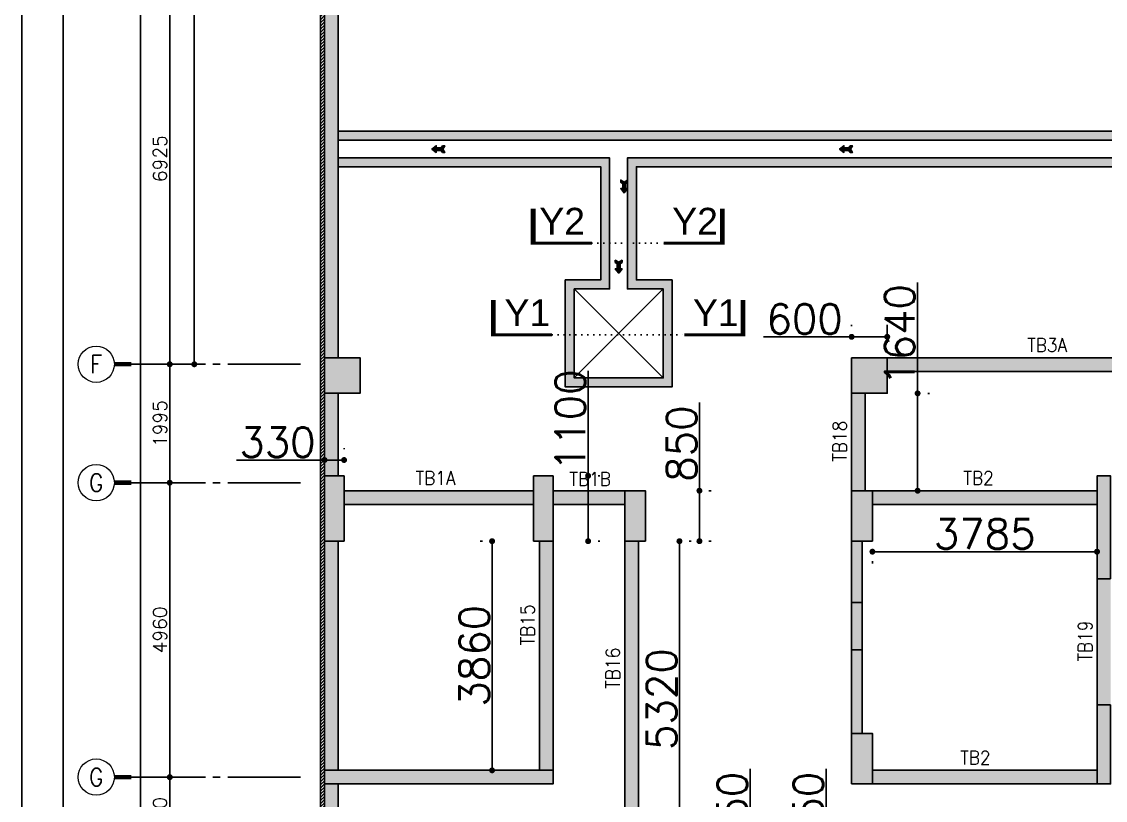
# Model space of a CAD drawing. Extents: x -200722 to 834823, y -494970 to 88783.
# Drawn here: x 222673 to 240934, y -331215 to -318100 of the extents above; entities that cross this region are included whole.
import ezdxf
from ezdxf.enums import TextEntityAlignment as Align

# ---------------------------------------------------------------- set-up
doc = ezdxf.new("R2010")
doc.units = 0
doc.header["$LTSCALE"] = 100
doc.header["$MEASUREMENT"] = 0
doc.header["$PDMODE"] = 34
for name, pattern in [('ACAD_ISO04W100', [30, 24, -3, 0, -3]), ('CL', [3.25, 2.5, -0.25, 0.25, -0.25]), ('DOT', [0.25, 0, -0.25])]:
    doc.linetypes.add(name, pattern=pattern)
doc.layers.get('0').update_dxf_attribs({"linetype": 'CONTINUOUS'})
doc.layers.get('DEFPOINTS').update_dxf_attribs({"linetype": 'CONTINUOUS'})
for name, color, linetype, lineweight in [('9_TITLE TEXT', 7, 'CONTINUOUS', 20), ('A-GRIDMARKER', 250, 'CONTINUOUS', 5), ('HATCH', 252, 'CONTINUOUS', 30)]:
    doc.layers.add(name, color=color, linetype=linetype, lineweight=lineweight)
for name, color, linetype in [('A-Grid', 5, 'ACAD_ISO04W100'), ('B_NO', 3, 'CONTINUOUS'), ('B_PLAN', 3, 'CONTINUOUS'), ('COL', 150, 'CONTINUOUS'), ('COL. SHED. STEEL.', 6, 'CONTINUOUS'), ('COL_H', 235, 'CONTINUOUS'), ('DIM', 3, 'CONTINUOUS'), ('RCCWALL', 6, 'CONTINUOUS'), ('TEXT', 2, 'CONTINUOUS')]:
    doc.layers.add(name, color=color, linetype=linetype)
doc.styles.get("Standard").update_dxf_attribs({"font": 'simplex.shx'})
doc.styles.add('TIMES-N', font='arial.ttf')
doc.dimstyles.new('01 S.K', dxfattribs={"dimtxt": 230, "dimasz": 100, "dimexe": 200, "dimexo": 100, "dimgap": 50, "dimtad": 1, "dimdec": 0, "dimzin": 0, "dimdsep": 46, "dimtxsty": 'Standard', "dimblk": 'DOT', "dimcen": 0.09, "dimclrd": 4, "dimclre": 4, "dimclrt": 4, "dimadec": 0, "dimazin": 0, "dimtfac": 1, "dimtdec": 0, "dimtofl": 0, "dimtmove": 0, "dimatfit": 3, "dimfxl": 2, "dimtolj": 1, "dimtzin": 0, "dimarcsym": 1})

# ---------------------------------------------------------------- blocks, each defined once
blk = doc.blocks.new('_DOT')
at = {"color": 0, "linetype": 'ByBlock'}
blk.add_line((-0.5, 0), (-1, 0), dxfattribs=at)
at = {"color": 0, "linetype": 'ByBlock', "const_width": 0.5}
blk.add_lwpolyline([(-0.25, 0, 1), (0.25, 0, 1)], format="xyb", close=True, dxfattribs=at)
blk = doc.blocks.new('*D1384')
at = {"layer": 'COL_H', "color": 4, "lineweight": -2, "ltscale": 0.4, "transparency": 16777216}
for p, q in [((224989, -330825), (224968, -330825)), ((225168, -330925), (225168, -332185)), ((224989, -332285), (224968, -332285))]:
    blk.add_line(p, q, dxfattribs=at)
at = {"layer": 'DEFPOINTS', "color": 0, "lineweight": -3, "ltscale": 0.4, "transparency": 16777216}
for p in [(225168, -330825, 3448), (225168, -332285, 3448), (225168, -332285)]:
    blk.add_point(p, dxfattribs=at)
at = {"layer": 'COL_H', "color": 4, "lineweight": -2, "ltscale": 0.4, "transparency": 16777216, "xscale": 100, "yscale": 100, "zscale": 100}
for p, rotation in [((225168, -330825), 90), ((225168, -332285), 270)]:
    blk.add_blockref('_DOT', p, dxfattribs=dict(at, rotation=rotation))
at = {"layer": 'COL_H', "color": 4, "ltscale": 0.4, "transparency": 16777216, "insert": (225003, -331555), "char_height": 230, "attachment_point": 5, "rotation": 90}
blk.add_mtext('\\A1;1460', dxfattribs=at)
blk = doc.blocks.new('*D1385')
at = {"layer": 'COL_H', "color": 4, "lineweight": -2, "ltscale": 0.4, "transparency": 16777216}
for p, q in [((224989, -325865), (224968, -325865)), ((225168, -330725), (225168, -325965)), ((224989, -330825), (224968, -330825))]:
    blk.add_line(p, q, dxfattribs=at)
at = {"layer": 'DEFPOINTS', "color": 0, "lineweight": -3, "ltscale": 0.4, "transparency": 16777216}
for p in [(225168, -325865, 3448), (225168, -325865), (225168, -330825, 3448)]:
    blk.add_point(p, dxfattribs=at)
at = {"layer": 'COL_H', "color": 4, "lineweight": -2, "ltscale": 0.4, "transparency": 16777216, "xscale": 100, "yscale": 100, "zscale": 100}
for p, rotation in [((225168, -325865), 90), ((225168, -330825), 270)]:
    blk.add_blockref('_DOT', p, dxfattribs=dict(at, rotation=rotation))
at = {"layer": 'COL_H', "color": 4, "ltscale": 0.4, "transparency": 16777216, "insert": (225003, -328345), "char_height": 230, "attachment_point": 5, "rotation": 90}
blk.add_mtext('\\A1;4960', dxfattribs=at)
blk = doc.blocks.new('*D1386')
at = {"layer": 'COL_H', "color": 4, "lineweight": -2, "ltscale": 0.4, "transparency": 16777216}
for p, q in [((224989, -323870), (224968, -323870)), ((225168, -323970), (225168, -325765)), ((224989, -325865), (224968, -325865))]:
    blk.add_line(p, q, dxfattribs=at)
at = {"layer": 'DEFPOINTS', "color": 0, "lineweight": -3, "ltscale": 0.4, "transparency": 16777216}
for p in [(225168, -323870, 3448), (225168, -325865, 3448), (225168, -325865)]:
    blk.add_point(p, dxfattribs=at)
at = {"layer": 'COL_H', "color": 4, "lineweight": -2, "ltscale": 0.4, "transparency": 16777216, "xscale": 100, "yscale": 100, "zscale": 100}
for p, rotation in [((225168, -323870), 90), ((225168, -325865), 270)]:
    blk.add_blockref('_DOT', p, dxfattribs=dict(at, rotation=rotation))
at = {"layer": 'COL_H', "color": 4, "ltscale": 0.4, "transparency": 16777216, "insert": (225003, -324867), "char_height": 230, "attachment_point": 5, "rotation": 90}
blk.add_mtext('\\A1;1995', dxfattribs=at)
blk = doc.blocks.new('*D1387')
at = {"layer": 'COL_H', "color": 4, "lineweight": -2, "ltscale": 0.4, "transparency": 16777216}
for p, q in [((224989, -316945), (224968, -316945)), ((225168, -323770), (225168, -317045)), ((224989, -323870), (224968, -323870))]:
    blk.add_line(p, q, dxfattribs=at)
at = {"layer": 'DEFPOINTS', "color": 0, "lineweight": -3, "ltscale": 0.4, "transparency": 16777216}
for p in [(225168, -316945, 3448), (225168, -316945), (225168, -323870, 3448)]:
    blk.add_point(p, dxfattribs=at)
at = {"layer": 'COL_H', "color": 4, "lineweight": -2, "ltscale": 0.4, "transparency": 16777216, "xscale": 100, "yscale": 100, "zscale": 100}
for p, rotation in [((225168, -316945), 90), ((225168, -323870), 270)]:
    blk.add_blockref('_DOT', p, dxfattribs=dict(at, rotation=rotation))
at = {"layer": 'COL_H', "color": 4, "ltscale": 0.4, "transparency": 16777216, "insert": (225003, -320407), "char_height": 230, "attachment_point": 5, "rotation": 90}
blk.add_mtext('\\A1;6925', dxfattribs=at)
blk = doc.blocks.new('*D1396')
at = {"layer": 'COL_H', "color": 4, "lineweight": -2, "ltscale": 0.4, "transparency": 16777216}
for p, q in [((225404, -305517), (225382, -305517)), ((225582, -305617), (225582, -323770)), ((225404, -323870), (225382, -323870))]:
    blk.add_line(p, q, dxfattribs=at)
at = {"layer": 'DEFPOINTS', "color": 0, "lineweight": -3, "ltscale": 0.4, "transparency": 16777216}
for p in [(225582, -305517, 3448), (225582, -323870, 3448), (225582, -323870)]:
    blk.add_point(p, dxfattribs=at)
at = {"layer": 'COL_H', "color": 4, "lineweight": -2, "ltscale": 0.4, "transparency": 16777216, "xscale": 100, "yscale": 100, "zscale": 100}
for p, rotation in [((225582, -305517), 90), ((225582, -323870), 270)]:
    blk.add_blockref('_DOT', p, dxfattribs=dict(at, rotation=rotation))
at = {"layer": 'COL_H', "color": 4, "ltscale": 0.4, "transparency": 16777216, "insert": (225417, -314693), "char_height": 230, "attachment_point": 5, "rotation": 90}
blk.add_mtext('\\A1;18353', dxfattribs=at)
blk = doc.blocks.new('*D1352')
at = {"layer": 'COL_H', "color": 4, "lineweight": -2, "ltscale": 0.4, "transparency": 16777216}
for p, q in [((224495, -279632), (224473, -279632)), ((224673, -337145), (224673, -279732)), ((224495, -337245), (224473, -337245))]:
    blk.add_line(p, q, dxfattribs=at)
at = {"layer": 'DEFPOINTS', "color": 0, "lineweight": -3, "ltscale": 0.4, "transparency": 16777216}
for p in [(224673, -279632, 3448), (224673, -279632), (224673, -337245, 3448)]:
    blk.add_point(p, dxfattribs=at)
at = {"layer": 'COL_H', "color": 4, "lineweight": -2, "ltscale": 0.4, "transparency": 16777216, "xscale": 100, "yscale": 100, "zscale": 100}
for p, rotation in [((224673, -279632), 90), ((224673, -337245), 270)]:
    blk.add_blockref('_DOT', p, dxfattribs=dict(at, rotation=rotation))
at = {"layer": 'COL_H', "color": 4, "ltscale": 0.4, "transparency": 16777216, "insert": (224508, -308438), "char_height": 230, "attachment_point": 5, "rotation": 90}
blk.add_mtext('\\A1;57613', dxfattribs=at)
blk = doc.blocks.new('*D3078')
at = {"color": 4, "lineweight": -2, "ltscale": 0.4, "transparency": 16777216}
for p, q in [((227776, -325302), (227776, -325283)), ((228106, -325302), (228106, -325283)), ((227776, -325483), (226290, -325483)), ((228006, -325483), (227876, -325483))]:
    blk.add_line(p, q, dxfattribs=at)
at = {"layer": 'DEFPOINTS', "color": 0, "lineweight": -3, "ltscale": 0.4, "transparency": 16777216}
for p in [(227776, -325483), (227776, -325750, 7447), (228106, -325750, 7447)]:
    blk.add_point(p, dxfattribs=at)
at = {"color": 4, "lineweight": -2, "ltscale": 0.4, "transparency": 16777216, "xscale": 100, "yscale": 100, "zscale": 100, "rotation": 180}
blk.add_blockref('_DOT', (227776, -325483), dxfattribs=at)
at = {"color": 4, "lineweight": -2, "ltscale": 0.4, "transparency": 16777216, "xscale": 100, "yscale": 100, "zscale": 100}
blk.add_blockref('_DOT', (228106, -325483), dxfattribs=at)
at = {"color": 4, "lineweight": -3, "ltscale": 0.4, "transparency": 16777216, "insert": (226983, -325183), "char_height": 500, "attachment_point": 5}
blk.add_mtext('\\A1;330', dxfattribs=at)
blk = doc.blocks.new('*D3079')
at = {"color": 4, "lineweight": -2, "ltscale": 0.4, "transparency": 16777216}
for p, q in [((237109, -327027), (240694, -327027)), ((237009, -327187), (237009, -327227)), ((240794, -327187), (240794, -327227))]:
    blk.add_line(p, q, dxfattribs=at)
at = {"layer": 'DEFPOINTS', "color": 0, "lineweight": -3, "ltscale": 0.4, "transparency": 16777216}
for p in [(237009, -326230, 7447), (240794, -326230, 7447), (240794, -327027)]:
    blk.add_point(p, dxfattribs=at)
at = {"color": 4, "lineweight": -2, "ltscale": 0.4, "transparency": 16777216, "xscale": 100, "yscale": 100, "zscale": 100, "rotation": 180}
blk.add_blockref('_DOT', (237009, -327027), dxfattribs=at)
at = {"color": 4, "lineweight": -2, "ltscale": 0.4, "transparency": 16777216, "xscale": 100, "yscale": 100, "zscale": 100}
blk.add_blockref('_DOT', (240794, -327027), dxfattribs=at)
at = {"color": 4, "lineweight": -3, "ltscale": 0.4, "transparency": 16777216, "insert": (238901, -326727), "char_height": 500, "attachment_point": 5}
blk.add_mtext('\\A1;3785', dxfattribs=at)
blk = doc.blocks.new('*D3083')
at = {"color": 4, "lineweight": -2, "ltscale": 0.4, "transparency": 16777216}
for p, q in [((236659, -323230), (236659, -323208)), ((237259, -323508), (237259, -323208)), ((236659, -323408), (235173, -323408)), ((237159, -323408), (236759, -323408))]:
    blk.add_line(p, q, dxfattribs=at)
at = {"layer": 'DEFPOINTS', "color": 0, "lineweight": -3, "ltscale": 0.4, "transparency": 16777216}
for p in [(236659, -323408), (236659, -323760, 7447), (237259, -323760)]:
    blk.add_point(p, dxfattribs=at)
at = {"color": 4, "lineweight": -2, "ltscale": 0.4, "transparency": 16777216, "xscale": 100, "yscale": 100, "zscale": 100, "rotation": 180}
blk.add_blockref('_DOT', (236659, -323408), dxfattribs=at)
at = {"color": 4, "lineweight": -2, "ltscale": 0.4, "transparency": 16777216, "xscale": 100, "yscale": 100, "zscale": 100}
blk.add_blockref('_DOT', (237259, -323408), dxfattribs=at)
at = {"color": 4, "lineweight": -3, "ltscale": 0.4, "transparency": 16777216, "insert": (235866, -323108), "char_height": 500, "attachment_point": 5}
blk.add_mtext('\\A1;600', dxfattribs=at)
blk = doc.blocks.new('*D3093')
at = {"color": 4, "lineweight": -2, "ltscale": 0.4, "transparency": 16777216}
for p, q in [((230439, -326850), (230400, -326850)), ((230600, -330610), (230600, -326950)), ((230439, -330710), (230400, -330710))]:
    blk.add_line(p, q, dxfattribs=at)
at = {"layer": 'DEFPOINTS', "color": 0, "lineweight": -3, "ltscale": 0.4, "transparency": 16777216}
for p in [(230600, -326850), (231399, -326850, 7447), (231399, -330710, 7447)]:
    blk.add_point(p, dxfattribs=at)
at = {"color": 4, "lineweight": -2, "ltscale": 0.4, "transparency": 16777216, "xscale": 100, "yscale": 100, "zscale": 100}
for p, rotation in [((230600, -326850), 90), ((230600, -330710), 270)]:
    blk.add_blockref('_DOT', p, dxfattribs=dict(at, rotation=rotation))
at = {"color": 4, "lineweight": -3, "ltscale": 0.4, "transparency": 16777216, "insert": (230300, -328780), "char_height": 500, "attachment_point": 5, "rotation": 90}
blk.add_mtext('\\A1;3860', dxfattribs=at)
blk = doc.blocks.new('*D3094')
at = {"color": 4, "lineweight": -2, "ltscale": 0.4, "transparency": 16777216}
for p, q in [((232218, -325750), (232218, -323978)), ((232386, -325750), (232418, -325750)), ((232218, -326750), (232218, -325850)), ((232386, -326850), (232418, -326850))]:
    blk.add_line(p, q, dxfattribs=at)
at = {"layer": 'DEFPOINTS', "color": 0, "lineweight": -3, "ltscale": 0.4, "transparency": 16777216}
for p in [(231629, -325750, 7447), (232218, -325750), (231629, -326850, 7447)]:
    blk.add_point(p, dxfattribs=at)
at = {"color": 4, "lineweight": -2, "ltscale": 0.4, "transparency": 16777216, "xscale": 100, "yscale": 100, "zscale": 100}
for p, rotation in [((232218, -325750), 90), ((232218, -326850), 270)]:
    blk.add_blockref('_DOT', p, dxfattribs=dict(at, rotation=rotation))
at = {"color": 4, "lineweight": -3, "ltscale": 0.4, "transparency": 16777216, "insert": (231918, -324814), "char_height": 500, "attachment_point": 5, "rotation": 90}
blk.add_mtext('\\A1;1100', dxfattribs=at)
blk = doc.blocks.new('*D3095')
at = {"color": 4, "lineweight": -2, "ltscale": 0.4, "transparency": 16777216}
for p, q in [((233921, -326850), (233957, -326850)), ((233757, -332070), (233757, -326950)), ((233921, -332170), (233957, -332170))]:
    blk.add_line(p, q, dxfattribs=at)
at = {"layer": 'DEFPOINTS', "color": 0, "lineweight": -3, "ltscale": 0.4, "transparency": 16777216}
for p in [(233065, -326850, 7447), (233757, -326850), (233065, -332170, 7447)]:
    blk.add_point(p, dxfattribs=at)
at = {"color": 4, "lineweight": -2, "ltscale": 0.4, "transparency": 16777216, "xscale": 100, "yscale": 100, "zscale": 100}
for p, rotation in [((233757, -326850), 90), ((233757, -332170), 270)]:
    blk.add_blockref('_DOT', p, dxfattribs=dict(at, rotation=rotation))
at = {"color": 4, "lineweight": -3, "ltscale": 0.4, "transparency": 16777216, "insert": (233457, -329510), "char_height": 500, "attachment_point": 5, "rotation": 90}
blk.add_mtext('\\A1;5320', dxfattribs=at)
blk = doc.blocks.new('*D3096')
at = {"color": 4, "lineweight": -2, "ltscale": 0.4, "transparency": 16777216}
for p, q in [((234094, -326000), (234094, -324514)), ((234094, -326750), (234094, -326100)), ((234250, -326000), (234294, -326000)), ((234250, -326850), (234294, -326850))]:
    blk.add_line(p, q, dxfattribs=at)
at = {"layer": 'DEFPOINTS', "color": 0, "lineweight": -3, "ltscale": 0.4, "transparency": 16777216}
for p in [(233185, -326000, 7447), (234094, -326000), (233185, -326850, 7447)]:
    blk.add_point(p, dxfattribs=at)
at = {"color": 4, "lineweight": -2, "ltscale": 0.4, "transparency": 16777216, "xscale": 100, "yscale": 100, "zscale": 100}
for p, rotation in [((234094, -326000), 90), ((234094, -326850), 270)]:
    blk.add_blockref('_DOT', p, dxfattribs=dict(at, rotation=rotation))
at = {"color": 4, "lineweight": -3, "ltscale": 0.4, "transparency": 16777216, "insert": (233794, -325207), "char_height": 500, "attachment_point": 5, "rotation": 90}
blk.add_mtext('\\A1;850', dxfattribs=at)
blk = doc.blocks.new('*D3097')
at = {"color": 4, "lineweight": -2, "ltscale": 0.4, "transparency": 16777216}
for p, q in [((234951, -332170), (234951, -330684)), ((234951, -332420), (234951, -332270)), ((235040, -332170), (235151, -332170)), ((235040, -332520), (235151, -332520))]:
    blk.add_line(p, q, dxfattribs=at)
at = {"layer": 'DEFPOINTS', "color": 0, "lineweight": -3, "ltscale": 0.4, "transparency": 16777216}
for p in [(232215, -332170, 7447), (234951, -332170), (232215, -332520, 7447)]:
    blk.add_point(p, dxfattribs=at)
at = {"color": 4, "lineweight": -2, "ltscale": 0.4, "transparency": 16777216, "xscale": 100, "yscale": 100, "zscale": 100}
for p, rotation in [((234951, -332170), 90), ((234951, -332520), 270)]:
    blk.add_blockref('_DOT', p, dxfattribs=dict(at, rotation=rotation))
at = {"color": 4, "lineweight": -3, "ltscale": 0.4, "transparency": 16777216, "insert": (234650, -331377), "char_height": 500, "attachment_point": 5, "rotation": 90}
blk.add_mtext('\\A1;350', dxfattribs=at)
blk = doc.blocks.new('*D3100')
at = {"color": 4, "lineweight": -2, "ltscale": 0.4, "transparency": 16777216}
for p, q in [((236231, -332170), (236231, -330684)), ((236070, -332170), (236031, -332170)), ((236231, -332920), (236231, -332270)), ((236331, -333020), (236031, -333020))]:
    blk.add_line(p, q, dxfattribs=at)
at = {"layer": 'DEFPOINTS', "color": 0, "lineweight": -3, "ltscale": 0.4, "transparency": 16777216}
for p in [(236231, -332170), (237009, -332170, 7447), (237009, -333020)]:
    blk.add_point(p, dxfattribs=at)
at = {"color": 4, "lineweight": -2, "ltscale": 0.4, "transparency": 16777216, "xscale": 100, "yscale": 100, "zscale": 100}
for p, rotation in [((236231, -332170), 90), ((236231, -333020), 270)]:
    blk.add_blockref('_DOT', p, dxfattribs=dict(at, rotation=rotation))
at = {"color": 4, "lineweight": -3, "ltscale": 0.4, "transparency": 16777216, "insert": (235931, -331377), "char_height": 500, "attachment_point": 5, "rotation": 90}
blk.add_mtext('\\A1;850', dxfattribs=at)
blk = doc.blocks.new('*D3101')
at = {"color": 4, "lineweight": -2, "ltscale": 0.4, "transparency": 16777216}
for p, q in [((237770, -324360), (237770, -322493)), ((237770, -325900), (237770, -324460)), ((237941, -324360), (237970, -324360)), ((237938, -326000), (237970, -326000))]:
    blk.add_line(p, q, dxfattribs=at)
at = {"layer": 'DEFPOINTS', "color": 0, "lineweight": -3, "ltscale": 0.4, "transparency": 16777216}
for p in [(237259, -324360, 7447), (237770, -324360), (237174, -326000, 7447)]:
    blk.add_point(p, dxfattribs=at)
at = {"color": 4, "lineweight": -2, "ltscale": 0.4, "transparency": 16777216, "xscale": 100, "yscale": 100, "zscale": 100}
for p, rotation in [((237770, -324360), 90), ((237770, -326000), 270)]:
    blk.add_blockref('_DOT', p, dxfattribs=dict(at, rotation=rotation))
at = {"color": 4, "lineweight": -3, "ltscale": 0.4, "transparency": 16777216, "insert": (237470, -323376), "char_height": 500, "attachment_point": 5, "rotation": 90}
blk.add_mtext('\\A1;1640', dxfattribs=at)

msp = doc.modelspace()

# ---------------------------------------------------------------- hatches: boundary and pattern name
at = {"lineweight": -3, "ltscale": 0.4, "true_color": 0x000000}
h = msp.add_hatch(color=18, dxfattribs=at)
h.dxf.hatch_style = 1
h.paths.add_polyline_path([(267440.6, -323989.5), (267440.6, -323759.5), (262174.6, -323759.5), (262174.6, -323989.5)])
h.paths.add_polyline_path([(237258.6, -323759.5), (237258.6, -323989.5), (242524.6, -323989.5), (242524.6, -323759.5)])
h.paths.add_polyline_path([(310992.6, -292262), (316258.6, -292262), (316258.6, -292032), (310992.6, -292032)])
h.paths.add_polyline_path([(243124.6, -323759.5), (243124.6, -323989.5), (246409.6, -323989.5), (246409.6, -323759.5)])
h.paths.add_polyline_path([(307107.6, -292262), (310392.6, -292262), (310392.6, -292032), (307107.6, -292032)])
h.paths.add_polyline_path([(258289.6, -323759.5), (258289.6, -323989.5), (261574.6, -323989.5), (261574.6, -323759.5)])
at = {"lineweight": -3, "ltscale": 0.4}
h = msp.add_hatch(color=3, dxfattribs=at)
h.dxf.hatch_style = 1
h.paths.add_polyline_path([(267810.6, -325999.5), (268040.6, -325999.5), (268040.6, -324359.5), (267810.6, -324359.5)])
h.paths.add_polyline_path([(236658.6, -325999.5), (236888.6, -325999.5), (236888.6, -324359.5), (236658.6, -324359.5), (236658.6, -325999.5)])
h.paths.add_polyline_path([(316628.6, -294272), (316858.6, -294272), (316858.6, -292632), (316628.6, -292632)])
h.paths.add_polyline_path([(285476.6, -294272), (285706.6, -294272), (285706.6, -292632), (285476.6, -292632), (285476.6, -294272)])
h = msp.add_hatch(color=3, dxfattribs=at)
h.dxf.hatch_style = 1
h.paths.add_polyline_path([(240793.6, -329609.5), (240793.6, -327484.5), (241023.6, -327484.5), (241023.6, -329609.5)])
h.paths.add_polyline_path([(312493.6, -297882), (312493.6, -295757), (312723.6, -295757), (312723.6, -297882), (312493.6, -297882)])
h.paths.add_polyline_path([(246409.6, -324659.5), (246409.6, -326154.5), (246639.6, -326154.5), (246639.6, -324659.5)])
h.paths.add_polyline_path([(295227.6, -292932), (295227.6, -294427), (295457.6, -294427), (295457.6, -292932), (295227.6, -292932)])
h.paths.add_polyline_path([(258059.6, -326154.5), (258289.6, -326154.5), (258289.6, -324659.5), (258059.6, -324659.5)])
h.paths.add_polyline_path([(306877.6, -294427), (306877.6, -292932), (307107.6, -292932), (307107.6, -294427), (306877.6, -294427)])
at = {"lineweight": -3, "ltscale": 0.4, "true_color": 0x000000}
h = msp.add_hatch(color=18, dxfattribs=at)
h.dxf.hatch_style = 1
h.paths.add_polyline_path([(228105.6, -326229.5), (231298.6, -326229.5), (231298.6, -325999.5), (228105.6, -325999.5)])
h.paths.add_polyline_path([(273400.6, -326229.5), (276593.6, -326229.5), (276593.6, -325999.5), (273400.6, -325999.5)])
h.paths.add_polyline_path([(276923.6, -294502), (280116.6, -294502), (280116.6, -294272), (276923.6, -294272)])
h.paths.add_polyline_path([(325411.6, -294502), (325411.6, -294272), (322218.6, -294272), (322218.6, -294502), (325411.6, -294502)])
h.paths.add_polyline_path([(280446.6, -294502), (281652.6, -294502), (281652.6, -294272), (280446.6, -294272)])
h.paths.add_polyline_path([(231628.6, -326229.5), (232834.6, -326229.5), (232834.6, -325999.5), (231628.6, -325999.5)])
h.paths.add_polyline_path([(271864.6, -326229.5), (273070.6, -326229.5), (273070.6, -325999.5), (271864.6, -325999.5), (271864.6, -326229.5)])
h.paths.add_polyline_path([(320682.6, -294272), (320682.6, -294502), (321888.6, -294502), (321888.6, -294272), (320682.6, -294272)])
h = msp.add_hatch(color=18, dxfattribs=at)
h.dxf.hatch_style = 1
h.paths.add_polyline_path([(237008.6, -325999.5), (237008.6, -326229.5), (240793.6, -326229.5), (240793.6, -325999.5)])
h.paths.add_polyline_path([(263905.6, -326229.5), (267690.6, -326229.5), (267690.6, -325999.5), (263905.6, -325999.5)])
h.paths.add_polyline_path([(285826.6, -294272), (285826.6, -294502), (289611.6, -294502), (289611.6, -294272), (285826.6, -294272)])
h.paths.add_polyline_path([(316508.6, -294502), (316508.6, -294272), (312723.6, -294272), (312723.6, -294502), (316508.6, -294502)])
at = {"lineweight": -3, "ltscale": 0.4}
h = msp.add_hatch(color=3, dxfattribs=at)
h.dxf.hatch_style = 1
h.paths.add_polyline_path([(273300.6, -330709.5), (273300.6, -326849.5), (273070.6, -326849.5), (273070.6, -330709.5)])
h.paths.add_polyline_path([(231628.6, -330709.5), (231628.6, -326849.5), (231398.6, -326849.5), (231398.6, -330709.5)])
h.paths.add_polyline_path([(280446.6, -298982), (280446.6, -295122), (280216.6, -295122), (280216.6, -298982), (280446.6, -298982)])
h.paths.add_polyline_path([(321888.6, -295122), (321888.6, -298982), (322118.6, -298982), (322118.6, -295122), (321888.6, -295122)])
h = msp.add_hatch(color=3, dxfattribs=at)
h.dxf.hatch_style = 1
h.paths.add_polyline_path([(281882.6, -300442), (281882.6, -295122), (281652.6, -295122), (281652.6, -300442), (281882.6, -300442)])
h.paths.add_polyline_path([(233064.6, -332169.5), (233064.6, -326849.5), (232834.6, -326849.5), (232834.6, -332169.5)])
h.paths.add_polyline_path([(320452.6, -300442), (320682.6, -300442), (320682.6, -295122), (320452.6, -295122), (320452.6, -300442)])
at = {"lineweight": -3, "ltscale": 0.4, "true_color": 0x000000}
h = msp.add_hatch(color=18, dxfattribs=at)
h.dxf.hatch_style = 1
h.paths.add_polyline_path([(237008.6, -330709.5), (237008.6, -330939.5), (240793.6, -330939.5), (240793.6, -330709.5)])
h.paths.add_polyline_path([(263905.6, -330939.5), (267690.6, -330939.5), (267690.6, -330709.5), (263905.6, -330709.5)])
h.paths.add_polyline_path([(285826.6, -298982), (285826.6, -299212), (289611.6, -299212), (289611.6, -298982), (285826.6, -298982)])
h.paths.add_polyline_path([(316508.6, -299212), (316508.6, -298982), (312723.6, -298982), (312723.6, -299212), (316508.6, -299212)])
at = {"ltscale": 0.4}
for points in [[(273494.4, -320093.1), (228005.6, -320093.1), (228005.6, -319943.1), (273494.4, -319943.1)], [(228005.6, -320393.1), (232431, -320393.1), (232431, -320543.1), (228005.6, -320543.1)], [(232581, -320393.1), (232431, -320393.1), (232431, -322450.6), (232581, -322450.6)], [(233031, -322450.6), (232881, -322450.6), (232881, -320393.1), (233031, -320393.1)], [(233031, -320393.1), (273944.4, -320393.1), (273944.4, -320543.1), (233031, -320543.1)], [(232581, -322600.6), (231833.8, -322600.6), (231833.8, -322450.6), (232581, -322450.6)], [(233633.8, -322450.6), (232881, -322450.6), (232881, -322600.6), (233633.8, -322600.6)]]:
    msp.add_hatch(color=8, dxfattribs=at).paths.add_polyline_path(points)
for points in [[(229739.6, -320222), (229765.3, -320188.4), (229801.4, -320188.4), (229769.5, -320245.9), (229801.4, -320303.4), (229765.3, -320303.4), (229739.6, -320269.7), (229659, -320269.7), (229659, -320302.3), (229585.3, -320245.9), (229659, -320189.4), (229660, -320222)], [(236609.6, -320222), (236635.3, -320188.4), (236671.4, -320188.4), (236639.5, -320245.9), (236671.4, -320303.4), (236635.3, -320303.4), (236609.6, -320269.7), (236528.9, -320269.7), (236528.9, -320302.3), (236455.3, -320245.9), (236528.9, -320189.4), (236529.9, -320222)], [(232800.8, -320830), (232767.2, -320804.3), (232767.2, -320768.2), (232824.7, -320800.1), (232882.2, -320768.2), (232882.2, -320804.3), (232848.6, -320830), (232848.6, -320910.7), (232881.2, -320910.7), (232824.7, -320984.3), (232768.2, -320910.7), (232800.8, -320909.7)], [(232709.2, -322179.9), (232675.6, -322154.2), (232675.6, -322118.1), (232733.1, -322150), (232790.6, -322118.1), (232790.6, -322154.2), (232757, -322179.9), (232757, -322260.6), (232789.6, -322260.6), (232733.1, -322334.2), (232676.6, -322260.6), (232709.2, -322259.6)]]:
    msp.add_hatch(color=8).paths.add_polyline_path(points)
h = msp.add_hatch(color=8, dxfattribs=at)
h.paths.add_polyline_path([(233633.8, -324250.6), (231833.8, -324250.6), (231833.8, -324100.6), (233633.8, -324100.6)])
h.paths.add_polyline_path([(233483.8, -324100.6), (233633.8, -324100.6), (233633.8, -322600.6), (233483.8, -322600.6)])
h.paths.add_polyline_path([(231833.8, -322600.6), (231983.8, -322600.6), (231983.8, -324100.6), (231833.8, -324100.6)])
at = {"layer": 'COL_H', "ltscale": 0.4, "true_color": 0x000000}
for points in [[(227775.6, -325749.5), (227775.6, -326849.5), (228105.6, -326849.5), (228105.6, -325749.5)], [(231298.6, -325749.5), (231298.6, -326849.5), (231628.6, -326849.5), (231628.6, -325749.5)], [(241023.6, -327484.5), (241023.6, -325749.5), (240793.6, -325749.5), (240793.6, -327484.5)], [(232834.6, -325999.5), (233184.6, -325999.5), (233184.6, -326849.5), (232834.6, -326849.5)], [(236658.6, -325999.5), (237008.6, -325999.5), (237008.6, -326849.5), (236658.6, -326849.5)], [(236833.6, -327880.5), (236658.6, -327880.5), (236658.6, -326849.5), (236833.6, -326849.5)], [(236658.6, -328680.5), (236658.6, -327880.5), (236833.6, -327880.5), (236833.6, -328680.5)], [(236833.6, -328680.5), (236658.6, -328680.5), (236658.6, -330089.5), (236833.6, -330089.5)], [(241023.6, -329609.5), (241023.6, -330939.5), (240793.6, -330939.5), (240793.6, -329609.5)], [(236658.6, -330939.5), (237008.6, -330939.5), (237008.6, -330089.5), (236658.6, -330089.5)], [(231628.6, -330709.5), (231628.6, -330939.5), (227775.6, -330939.5), (227775.6, -330709.5)]]:
    msp.add_hatch(color=18, dxfattribs=at).paths.add_polyline_path(points)
at = {"layer": 'DIM', "ltscale": 0.4, "true_color": 0x000000}
h = msp.add_hatch(dxfattribs=at)
h.set_pattern_fill('ANSI31', color=18, scale=300, style=0)
h.set_pattern_definition([(45, (0, -330671.425), (-26.516504, 26.516504), [])])
h.paths.add_polyline_path([(227705.6, -337359.5), (227775.6, -337359.5), (227775.6, -311148.5), (227705.6, -311148.5)])
at = {"layer": 'HATCH', "lineweight": -3, "ltscale": 0.4, "true_color": 0x000000}
for points in [[(227775.6, -323759.5), (228005.6, -323759.5), (228005.6, -317119.5), (227775.6, -317119.5)], [(227775.6, -325749.5), (228005.6, -325749.5), (228005.6, -324359.5), (227775.6, -324359.5)], [(227775.6, -330709.5), (228005.6, -330709.5), (228005.6, -326849.5), (227775.6, -326849.5)], [(227775.6, -332169.5), (228005.6, -332169.5), (228005.6, -330939.5), (227775.6, -330939.5)]]:
    msp.add_hatch(color=18, dxfattribs=at).paths.add_polyline_path(points)
at = {"layer": 'HATCH', "ltscale": 0.4, "true_color": 0x000000}
for points in [[(227775.6, -323759.5), (228375.6, -323759.5), (228375.6, -324359.5), (227775.6, -324359.5)], [(236658.6, -323759.5), (237258.6, -323759.5), (237258.6, -324359.5), (236658.6, -324359.5)]]:
    msp.add_hatch(color=18, dxfattribs=at).paths.add_polyline_path(points)

# ---------------------------------------------------------------- linework, layer by layer
at = {"color": 1, "linetype": 'DOT', "ltscale": 4}
for p, q in [((232281.7, -321830.6), (233489.6, -321830.6)), ((231611.9, -323373.2, 1448.6), (233839.1, -323373.2, 1448.6))]:
    msp.add_line(p, q, dxfattribs=at)
at = {"color": 18, "ltscale": 0.4, "true_color": 0x000000}
for p, q in [((231983.8, -322600.6, 550.8), (233483.8, -324100.6, 550.8)), ((233483.8, -322600.6, 550.8), (231983.8, -324100.6, 550.8))]:
    msp.add_line(p, q, dxfattribs=at)
msp.add_lwpolyline([(222672.7, -265926.9), (222672.7, -349086.9), (340412.7, -349086.9), (340412.7, -265926.9)], close=True, dxfattribs=at)
at = {"color": 18, "true_color": 0x000000}
msp.add_lwpolyline([(223372.7, -348386.9), (339712.7, -348386.9), (339712.7, -266626.9), (223372.7, -266626.9)], close=True, dxfattribs=at)
at = {"color": 18, "ltscale": 0.4, "true_color": 0x000000, "elevation": 550.8}
for points in [[(273344.4, -319943.1), (228005.6, -319943.1), (228005.6, -320093.1), (273494.4, -320093.1)], [(273944.4, -320543.1), (233031, -320543.1), (233031, -322450.6), (233633.8, -322450.6), (233633.8, -324250.6), (231833.8, -324250.6), (231833.8, -322450.6), (232431, -322450.6), (232431, -320543.1), (228005.6, -320543.1), (228005.6, -320393.1), (232581, -320393.1), (232581, -322600.6), (231983.8, -322600.6), (231983.8, -324100.6), (233483.8, -324100.6), (233483.8, -322600.6), (232881, -322600.6), (232881, -320393.1), (273794.4, -320393.1)]]:
    msp.add_lwpolyline(points, dxfattribs=at)
at = {"color": 42, "ltscale": 0.4}
for points in [[(229769.5, -320245.9), (229801.4, -320303.4), (229765.3, -320303.4), (229739.6, -320269.7), (229659, -320269.7), (229659, -320302.3), (229585.3, -320245.9), (229659, -320189.4), (229660, -320222), (229739.6, -320222), (229765.3, -320188.4), (229801.4, -320188.4), (229769.5, -320245.9)], [(236639.5, -320245.9), (236671.4, -320303.4), (236635.3, -320303.4), (236609.6, -320269.7), (236528.9, -320269.7), (236528.9, -320302.3), (236455.3, -320245.9), (236528.9, -320189.4), (236529.9, -320222), (236609.6, -320222), (236635.3, -320188.4), (236671.4, -320188.4), (236639.5, -320245.9)], [(232824.7, -320800.1), (232882.2, -320768.2), (232882.2, -320804.3), (232848.6, -320830), (232848.6, -320910.7), (232881.2, -320910.7), (232824.7, -320984.3), (232768.2, -320910.7), (232800.8, -320909.7), (232800.8, -320830), (232767.2, -320804.3), (232767.2, -320768.2), (232824.7, -320800.1)]]:
    msp.add_lwpolyline(points, dxfattribs=at)
at = {"color": 42, "ltscale": 0.4, "elevation": 1448.6}
msp.add_lwpolyline([(232733.1, -322150), (232790.6, -322118.1), (232790.6, -322154.2), (232757, -322179.9), (232757, -322260.6), (232789.6, -322260.6), (232733.1, -322334.2), (232676.6, -322260.6), (232709.2, -322259.6), (232709.2, -322179.9), (232675.6, -322154.2), (232675.6, -322118.1), (232733.1, -322150)], dxfattribs=at)
at = {"layer": '9_TITLE TEXT', "color": 18, "true_color": 0x000000}
msp.add_lwpolyline([(339712.7, -266626.9), (223372.7, -266626.9), (223372.7, -348386.9), (339712.7, -348386.9)], dxfattribs=at)
at = {"layer": 'A-Grid', "color": 8, "linetype": 'CL', "ltscale": 5}
for p, q in [((224519.6, -323869.5, 7446.6), (227372.8, -323869.5, 7446.6)), ((224519.6, -325864.5, 7446.6), (227372.8, -325864.5, 7446.6)), ((224519.6, -330824.5, 7446.6), (227372.8, -330824.5, 7446.6))]:
    msp.add_line(p, q, dxfattribs=at)
at = {"layer": 'A-GRIDMARKER', "color": 2, "linetype": 'ByBlock', "ltscale": 500, "const_width": 75, "elevation": 7446.6}
for points in [[(224519.6, -323869.5), (224234.6, -323869.5)], [(224519.6, -325864.5), (224234.6, -325864.5)], [(224519.6, -330824.5), (224234.6, -330824.5)]]:
    msp.add_lwpolyline(points, dxfattribs=at)
at = {"layer": 'A-GRIDMARKER', "color": 2, "linetype": 'ByBlock', "ltscale": 500}
for centre in [(223928.4, -323869.5, 7446.6), (223928.4, -325864.5, 7446.6), (223928.4, -330824.5, 7446.6)]:
    msp.add_circle(centre, 306.2, dxfattribs=at)
at = {"layer": 'B_PLAN', "color": 18, "ltscale": 0.4, "true_color": 0x000000}
for p, q in [((237258.6, -323759.5, 7446.6), (242694.6, -323759.5, 7446.6)), ((237258.6, -323989.5, 7446.6), (242694.6, -323989.5, 7446.6)), ((236658.6, -324359.5, 7446.6), (236658.6, -325999.5, 7446.6)), ((236888.6, -324359.5, 7446.6), (236888.6, -325999.5, 7446.6)), ((231298.6, -325999.5, 7446.6), (228105.6, -325999.5, 7446.6)), ((232834.6, -325999.5, 7446.6), (231628.6, -325999.5, 7446.6)), ((237008.6, -325999.5, 7446.6), (240793.6, -325999.5, 7446.6)), ((231298.6, -326229.5, 7446.6), (228105.6, -326229.5, 7446.6)), ((232834.6, -326229.5, 7446.6), (231628.6, -326229.5, 7446.6)), ((237008.6, -326229.5, 7446.6), (240793.6, -326229.5, 7446.6)), ((231398.6, -326849.5, 7446.6), (231398.6, -330709.5, 7446.6)), ((231628.6, -326849.5, 7446.6), (231628.6, -330709.5, 7446.6)), ((232834.6, -326849.5, 7446.6), (232834.6, -332169.5, 7446.6)), ((233064.6, -326849.5, 7446.6), (233064.6, -332169.5, 7446.6)), ((240793.6, -329609.5, 7446.6), (240793.6, -327484.5, 7446.6)), ((237008.6, -330709.5, 7446.6), (240793.6, -330709.5, 7446.6)), ((237008.6, -330939.5, 7446.6), (240793.6, -330939.5, 7446.6))]:
    msp.add_line(p, q, dxfattribs=at)
at = {"layer": 'COL', "color": 18, "ltscale": 500, "true_color": 0x000000, "elevation": 7446.6}
for points in [[(227775.6, -323759.5), (228375.6, -323759.5), (228375.6, -324359.5), (227775.6, -324359.5), (227775.6, -323759.5)], [(236658.6, -323759.5), (237258.6, -323759.5), (237258.6, -324359.5), (236658.6, -324359.5), (236658.6, -323759.5)]]:
    msp.add_lwpolyline(points, dxfattribs=at)
at = {"layer": 'COL. SHED. STEEL.', "color": 18, "ltscale": 500, "true_color": 0x000000, "elevation": 7446.6}
for points in [[(227775.6, -325749.5), (227775.6, -326849.5), (228105.6, -326849.5), (228105.6, -325749.5), (227775.6, -325749.5)], [(231298.6, -325749.5), (231298.6, -326849.5), (231628.6, -326849.5), (231628.6, -325749.5), (231298.6, -325749.5)], [(241023.6, -327484.5), (241023.6, -325749.5), (240793.6, -325749.5), (240793.6, -327484.5), (241023.6, -327484.5)], [(232834.6, -325999.5), (233184.6, -325999.5), (233184.6, -326849.5), (232834.6, -326849.5), (232834.6, -325999.5)], [(236658.6, -325999.5), (237008.6, -325999.5), (237008.6, -326849.5), (236658.6, -326849.5), (236658.6, -325999.5)], [(236658.6, -328680.5), (236658.6, -327880.5), (236833.6, -327880.5), (236833.6, -328680.5), (236833.6, -328680.5), (236658.6, -328680.5)], [(241023.6, -329609.5), (241023.6, -330939.5), (240793.6, -330939.5), (240793.6, -329609.5), (241023.6, -329609.5)], [(236658.6, -330939.5), (237008.6, -330939.5), (237008.6, -330089.5), (236658.6, -330089.5), (236658.6, -330939.5)], [(231628.6, -330709.5), (231628.6, -330939.5), (227775.6, -330939.5), (227775.6, -330709.5), (231628.6, -330709.5)]]:
    msp.add_lwpolyline(points, dxfattribs=at)
for points in [[(236833.6, -327880.5), (236658.6, -327880.5), (236658.6, -326849.5), (236833.6, -326849.5)], [(236833.6, -328680.5), (236658.6, -328680.5), (236658.6, -330089.5), (236833.6, -330089.5)]]:
    msp.add_lwpolyline(points, close=True, dxfattribs=at)
at = {"layer": 'DIM', "color": 1}
for points in [[(231292.6, -321247.5, 80, 80, 0), (231292.6, -321830.6, 50, 50, 0), (232281.7, -321830.6, 50, 50, 0)], [(234478.8, -321247.5, 80, 80, 0), (234478.8, -321830.6, 50, 50, 0), (233489.6, -321830.6, 50, 50, 0)]]:
    msp.add_lwpolyline(points, format="xyseb", dxfattribs=at)
at = {"layer": 'DIM', "color": 1, "elevation": 1448.6}
for points in [[(230622.8, -322790.1, 80, 80, 0), (230622.8, -323373.2, 50, 50, 0), (231611.9, -323373.2, 50, 50, 0)], [(234828.2, -322790.1, 80, 80, 0), (234828.2, -323373.2, 50, 50, 0), (233839.1, -323373.2, 50, 50, 0)]]:
    msp.add_lwpolyline(points, format="xyseb", dxfattribs=at)
at = {"layer": 'RCCWALL', "color": 1, "ltscale": 0.4, "elevation": 7446.6}
msp.add_lwpolyline([(227705.6, -337359.5), (227775.6, -337359.5), (227775.6, -311148.5), (227705.6, -311148.5)], close=True, dxfattribs=at)
at = {"layer": 'RCCWALL', "color": 42, "ltscale": 0.4, "elevation": 7446.6}
for points in [[(227775.6, -323759.5), (228005.6, -323759.5), (228005.6, -317119.5), (227775.6, -317119.5)], [(227775.6, -325749.5), (228005.6, -325749.5), (228005.6, -324359.5), (227775.6, -324359.5)], [(227775.6, -330709.5), (228005.6, -330709.5), (228005.6, -326849.5), (227775.6, -326849.5)], [(227775.6, -332169.5), (228005.6, -332169.5), (228005.6, -330939.5), (227775.6, -330939.5)]]:
    msp.add_lwpolyline(points, close=True, dxfattribs=at)

# ---------------------------------------------------------------- texts
at = {"layer": 'A-Grid', "color": 18, "true_color": 0x000000, "width": 0.88}
for s, p in [('F', (223928.4, -323869.5, 7446.6)), ('G', (223928.4, -325864.5, 7446.6)), ('G', (223928.4, -330824.5, 7446.6))]:
    msp.add_text(s, height=300, dxfattribs=at).set_placement(p, align=Align.MIDDLE)
at = {"layer": 'B_NO', "color": 18, "true_color": 0x000000, "width": 0.9}
for s, p in [('TB3A', (239617.4, -323662.2)), ('TB1A', (229312, -325902.2)), ('TB1B', (231902.8, -325918.4, -7446.6)), ('TB2', (238541.9, -325902.2)), ('TB2', (238488.6, -330612.2))]:
    msp.add_text(s, height=232, dxfattribs=at).set_placement(p)
for s, p in [('TB18', (236574.3, -325509.6, -2897.2)), ('TB15', (231314.3, -328603.9, -2897.2)), ('TB19', (240709.3, -328877.1, -2897.2)), ('TB16', (232750.3, -329333.9, -2897.2))]:
    msp.add_text(s, height=232, rotation=90, dxfattribs=at).set_placement(p)
at = {"layer": 'TEXT', "color": 18, "true_color": 0x000000, "style": 'TIMES-N'}
for s, p in [('Y2', (231396.6, -321460.1)), ('Y2', (233636.2, -321460.1)), ('Y1', (230809, -323002.7, 1448.6)), ('Y1', (233985.7, -323002.7, 1448.6))]:
    msp.add_text(s, height=450, dxfattribs=at).set_placement(p, align=Align.MIDDLE_LEFT)

# ---------------------------------------------------------------- dimensions: what is measured, and where the dimension line sits
at = {"color": 18, "lineweight": -3, "ltscale": 0.4, "true_color": 0x000000}
for base, p1, p2, picture, middle in [((237770, -324359.5), (237173.9, -325999.5, 7446.6), (237258.6, -324359.5, 7446.6), '*D3101', (237470, -323376.2)), ((232218, -325749.5), (231628.6, -326849.5, 7446.6), (231628.6, -325749.5, 7446.6), '*D3094', (231918, -324813.8)), ((234094, -325999.5), (233184.6, -326849.5, 7446.6), (233184.6, -325999.5, 7446.6), '*D3096', (233794, -325206.7)), ((230599.5, -326849.5), (231398.6, -330709.5, 7446.6), (231398.6, -326849.5, 7446.6), '*D3093', (230299.5, -328779.5)), ((233757, -326849.5), (233064.6, -332169.5, 7446.6), (233064.6, -326849.5, 7446.6), '*D3095', (233457, -329509.5)), ((234950.5, -332169.5), (232214.6, -332519.5, 7446.6), (232214.6, -332169.5, 7446.6), '*D3097', (234650.5, -331376.7)), ((236231, -332169.5), (237008.6, -333019.5), (237008.6, -332169.5, 7446.6), '*D3100', (235931, -331376.7))]:
    dim = msp.add_linear_dim(base=base, p1=p1, p2=p2, angle=90, dimstyle='01 S.K', override={"dimtxt": 500, "dimfxl": 100, "dimfxlon": 1}, dxfattribs=at)
    dim.commit()
    dim.dimension.update_dxf_attribs({"geometry": picture, "text_midpoint": middle})
for base, p1, p2, picture, middle in [((236658.6, -323408), (237258.6, -323759.5), (236658.6, -323759.5, 7446.6), '*D3083', (235865.8, -323108)), ((227775.6, -325483.3), (228105.6, -325749.5, 7446.6), (227775.6, -325749.5, 7446.6), '*D3078', (226982.8, -325183.3)), ((240793.6, -327027), (237008.6, -326229.5, 7446.6), (240793.6, -326229.5, 7446.6), '*D3079', (238901.1, -326727))]:
    dim = msp.add_linear_dim(base=base, p1=p1, p2=p2, dimstyle='01 S.K', override={"dimtxt": 500, "dimfxl": 100, "dimfxlon": 1}, dxfattribs=at)
    dim.commit()
    dim.dimension.update_dxf_attribs({"geometry": picture, "text_midpoint": middle})
at = {"layer": 'COL_H', "color": 18, "ltscale": 0.4, "true_color": 0x000000}
for base, p1, p2, angle, picture, middle in [((224672.8, -279631.5, 3998.7), (224672.8, -337244.5, 7446.6), (224672.8, -279631.5, 7446.6), 90, '*D1352', (224507.8, -308438, 3998.7)), ((225582.0741049, -323869.5429957, 3998.6949171), (225582.0741049, -305517.0429957, 7446.6210069), (225582.0741049, -323869.5429957, 7446.6210069), 90, '*D1396', (225417.0741049, -314693.2929957, 3998.6949171)), ((225167.5, -316944.5, 3998.7), (225167.5, -323869.5, 7446.6), (225167.5, -316944.5, 7446.6), 90, '*D1387', (225002.5, -320407, 3998.7)), ((225167.5, -325864.5, 3998.7), (225167.5, -323869.5, 7446.6), (225167.5, -325864.5, 7446.6), 270, '*D1386', (225002.5, -324867, 3998.7)), ((225167.5, -325864.5, 3998.7), (225167.5, -330824.5, 7446.6), (225167.5, -325864.5, 7446.6), 90, '*D1385', (225002.5, -328344.5, 3998.7)), ((225167.5, -332284.5, 3998.7), (225167.5, -330824.5, 7446.6), (225167.5, -332284.5, 7446.6), 270, '*D1384', (225002.5, -331554.5, 3998.7))]:
    dim = msp.add_linear_dim(base=base, p1=p1, p2=p2, angle=angle, dimstyle='01 S.K', override={"dimfxl": 175, "dimfxlon": 1}, dxfattribs=at)
    dim.commit()
    dim.dimension.update_dxf_attribs({"geometry": picture, "text_midpoint": middle})

doc.saveas('drawing.dxf')
